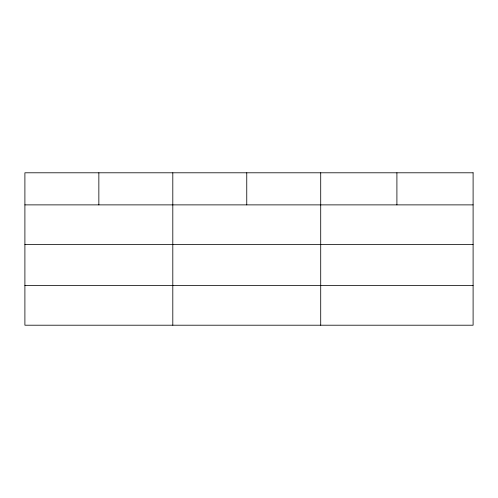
<?xml version="1.0" encoding="UTF-8"?>
<svg xmlns="http://www.w3.org/2000/svg" width="498" height="498" viewBox="0 0 498 498"><rect width="100%" height="100%" fill="white"/><g stroke="black" fill="none" stroke-linecap="round" stroke-linejoin="round"><path stroke-width="0.75" d="M24.9 204.877L473.1 204.877M24.9 244.586L473.1 244.586M24.9 285.497L473.1 285.497M396.906 172.794L396.906 204.877M320.712 172.794L320.712 325.206M246.759 172.794L246.759 204.877M172.806 172.794L172.806 325.206M98.853 172.794L98.853 204.877M473.1 172.794L24.9 172.794L24.9 325.206L473.1 325.206L473.1 172.794"/></g></svg>
